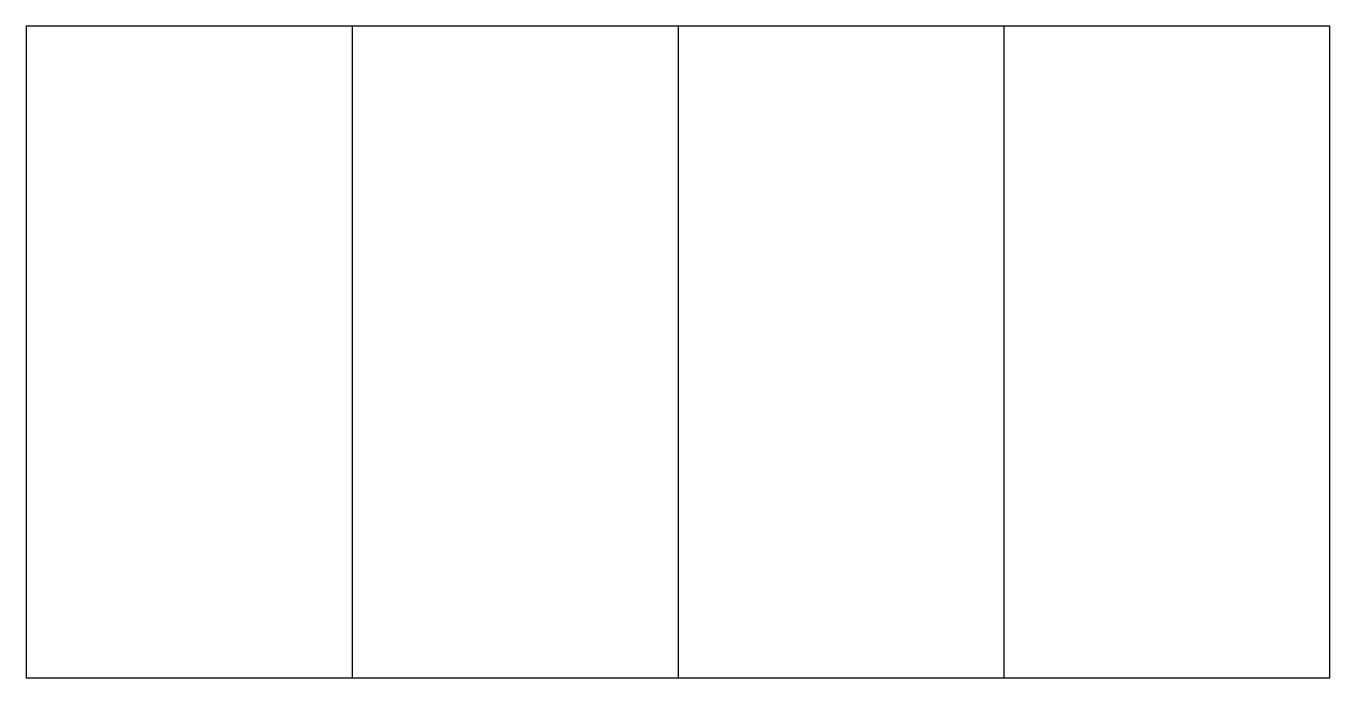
# Model space of a CAD drawing. Extents: x -1 to 1, y -0.5 to 0.5.
import ezdxf

# ---------------------------------------------------------------- set-up
doc = ezdxf.new("R2010")
doc.units = 0
doc.layers.get('0').update_dxf_attribs({"linetype": 'CONTINUOUS'})

msp = doc.modelspace()

# ---------------------------------------------------------------- linework, layer by layer
at = {"color": 0}
for p, q in [((-0.5, 0.5), (-0.5, -0.5)), ((0, 0.5), (0, -0.5)), ((0.5, 0.5), (0.5, -0.5))]:
    msp.add_line(p, q, dxfattribs=at)
msp.add_lwpolyline([(-1, 0.5), (-1, -0.5), (1, -0.5), (1, 0.5)], close=True, dxfattribs=at)

doc.saveas('drawing.dxf')
